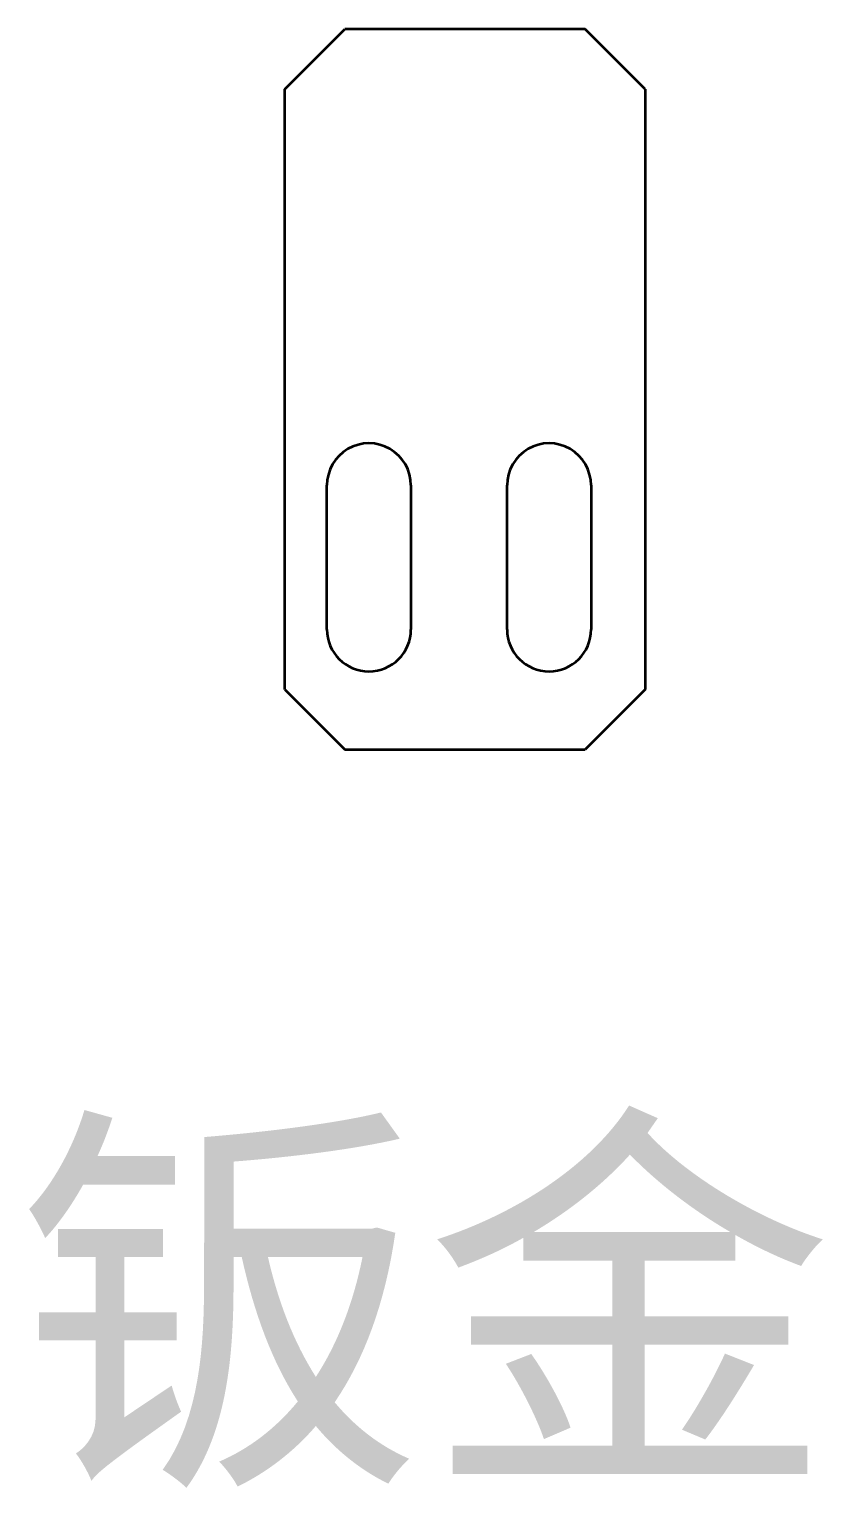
# Model space of a CAD drawing. Header units: millimetres. Extents: x 747 to 69177, y -20652 to 978.
# Drawn here: x 1592.5 to 1658.6, y 535.8 to 657.3 of the extents above; entities that cross this region are included whole.
import ezdxf

# ---------------------------------------------------------------- set-up
doc = ezdxf.new("R2010")
doc.units = ezdxf.units.MM
doc.styles.get("Standard").update_dxf_attribs({"font": 'txt', "bigfont": 'gbcbig.shx'})

msp = doc.modelspace()

# ---------------------------------------------------------------- linework, layer by layer
at = {"color": 7, "lineweight": 35}
for p, q in [((1614.769, 653.335), (1618.769, 657.335)), ((1628.769, 657.335), (1618.769, 657.335)), ((1638.769, 657.335), (1628.769, 657.335)), ((1642.769, 653.335), (1638.769, 657.335)), ((1613.769, 652.335), (1614.769, 653.335)), ((1643.769, 652.335), (1642.769, 653.335)), ((1613.769, 602.335), (1613.769, 652.335)), ((1643.769, 652.335), (1643.769, 602.335)), ((1617.269, 607.335), (1617.269, 619.335)), ((1624.269, 619.335), (1624.269, 607.335)), ((1632.269, 607.335), (1632.269, 619.335)), ((1639.269, 619.335), (1639.269, 607.335)), ((1613.769, 602.335), (1618.769, 597.335)), ((1643.769, 602.335), (1638.769, 597.335)), ((1618.769, 597.335), (1638.769, 597.335))]:
    msp.add_line(p, q, dxfattribs=at)
for centre, start, end in [((1620.769, 619.335), 359.99968, 180.00032), ((1635.769, 619.335), 359.99968, 180.00032), ((1620.769, 607.335), 180.00001, 0), ((1635.769, 607.335), 180.00001, 0)]:
    msp.add_arc(centre, 3.5, start, end, dxfattribs=at)

# ---------------------------------------------------------------- texts
at = {"lineweight": 100, "insert": (1591.319, 563.717), "char_height": 25, "width": 148.85973, "attachment_point": 1}
msp.add_mtext('{\\fSimSun|b0|i0|c134|p2;\\C1;钣金}', dxfattribs=at)

doc.saveas('drawing.dxf')
